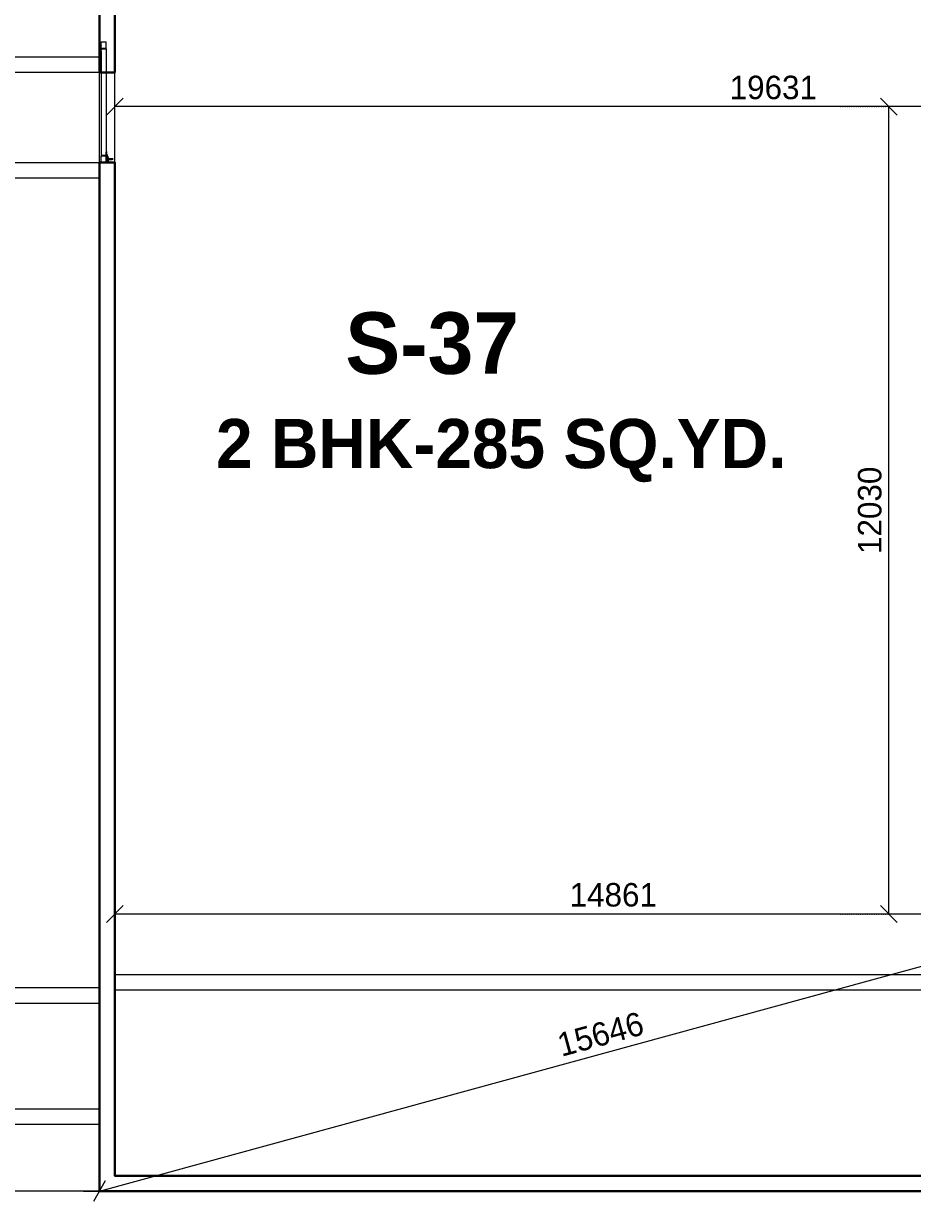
# Model space of a CAD drawing. Header units: metres. Extents: x 5205117 to 5948571, y 646915 to 1143748.
# Drawn here: x 5540028 to 5553277, y 670415 to 687966 of the extents above; entities that cross this region are included whole.
import ezdxf

# ---------------------------------------------------------------- set-up
doc = ezdxf.new("R2010")
doc.units = ezdxf.units.M
doc.header["$MEASUREMENT"] = 0
doc.header["$PDMODE"] = 35
doc.header["$PDSIZE"] = 10
for name, pattern in [('CENTER', [2, 1.25, -0.25, 0.25, -0.25]), ('DASHED', [0.75, 0.5, -0.25]), ('DOT2', [0.125, 0, -0.125]), ('HIDDEN', [0.375, 0.25, -0.125])]:
    doc.linetypes.add(name, pattern=pattern)
doc.layers.get('0').update_dxf_attribs({"color": 1, "linetype": 'DASHED', "lineweight": 30})
for name, color, linetype, lineweight in [('A -Text-2', 203, 'Continuous', 0), ('A-Center line', 1, 'CENTER', 9), ('A-Door', 3, 'Continuous', 15), ('A-Elevation 1', 4, 'Continuous', 13), ('A-Elevation 3', 251, 'Continuous', 5), ('A-Hidden', 2, 'HIDDEN', 5), ('dim start point', 10, 'Continuous', 0), ('plot 5', 7, 'Continuous', 30), ('road', 7, 'Continuous', 9)]:
    doc.layers.add(name, color=color, linetype=linetype, lineweight=lineweight)
doc.layers.add('A-GF', color=8, linetype='Continuous', lineweight=0, transparency=0.5)
doc.styles.add('CENTURY GOTHIC', font='GOTHIC.TTF')
doc.styles.get("Standard").update_dxf_attribs({"font": 'GOTHIC.TTF'})
doc.dimstyles.get("Standard").update_dxf_attribs({"dimtxt": 2, "dimasz": 1, "dimexe": 0, "dimexo": 0, "dimgap": 0.1, "dimtad": 1, "dimdsep": 46, "dimtxsty": 'Standard', "dimblk": 'OBLIQUE', "dimcen": 0.1, "dimclrd": 256, "dimclre": 256, "dimclrt": 256, "dimadec": 0, "dimazin": 0, "dimtfac": 1, "dimtofl": 0, "dimtmove": 1, "dimatfit": 2, "dimldrblk": 'OPEN90', "dimfxl": 1, "dimtolj": 1, "dimtzin": 0, "dimlwd": -1, "dimlwe": -1, "dimarcsym": 0})

# ---------------------------------------------------------------- blocks, each defined once
blk = doc.blocks.new('A$C7DF671ED')
at = {"layer": 'A-Door'}
for p, q in [((0, 1800), (74, 1800)), ((0, 1738), (0, 1800)), ((74, 1700), (74, 1800)), ((-8, 1699), (-9, 1698)), ((-9, 1698), (-9, 1697)), ((-9, 1697), (-9, 1696)), ((-9, 1696), (-9, 1695)), ((-9, 1695), (-9, 1693)), ((-9, 1693), (-8, 1693)), ((-7, 1700), (-8, 1699)), ((-7, 1698), (-8, 1698)), ((-8, 1698), (-8, 1698)), ((-8, 1698), (-8, 1697)), ((-8, 1697), (-8, 1697)), ((-8, 1697), (-8, 1697)), ((-8, 1697), (-8, 1697)), ((-8, 1697), (-8, 1696)), ((-8, 1696), (-8, 1696)), ((-8, 1696), (-8, 1695)), ((-8, 1696), (-8, 1696)), ((-8, 1696), (-8, 1696)), ((-8, 1696), (-8, 1696)), ((-8, 1695), (-8, 1695)), ((-8, 1695), (-8, 1695)), ((-8, 1695), (-8, 1695)), ((-8, 1695), (-8, 1694)), ((-8, 1694), (-8, 1694)), ((-8, 1694), (-8, 1694)), ((-7, 1694), (-8, 1694)), ((-8, 1693), (-7, 1692)), ((-6, 1700), (-7, 1700)), ((-6, 1699), (-7, 1699)), ((-7, 1699), (-7, 1698)), ((-7, 1698), (-7, 1698)), ((-7, 1698), (-7, 1698)), ((-7, 1698), (-7, 1698)), ((-7, 1698), (-7, 1698)), ((-7, 1694), (-7, 1693)), ((-7, 1694), (-7, 1694)), ((-7, 1693), (-7, 1693)), ((-7, 1693), (-7, 1693)), ((-7, 1693), (-7, 1693)), ((-7, 1693), (-7, 1693)), ((-7, 1693), (-6, 1693)), ((-7, 1692), (-6, 1691)), ((-5, 1700), (-6, 1700)), ((-6, 1699), (-6, 1699)), ((-5, 1699), (-6, 1699)), ((-6, 1699), (-6, 1699)), ((-6, 1699), (-6, 1699)), ((-6, 1699), (-6, 1699)), ((-6, 1693), (-6, 1692)), ((-6, 1693), (-6, 1693)), ((-6, 1693), (-6, 1693)), ((-6, 1693), (-6, 1693)), ((-6, 1692), (-5, 1692)), ((-6, 1691), (-5, 1691)), ((-5, 1738), (0, 1738)), ((-5, 1738), (-5, 1733)), ((-5, 1733), (0, 1733)), ((-5, 1733), (-5, 1723)), ((-5, 1723), (0, 1723)), ((-5, 1723), (-5, 1718)), ((-5, 1718), (0, 1718)), ((-5, 1709), (-5, 1718)), ((-5, 1709), (0, 1709)), ((-5, 1709), (-5, 1700)), ((-5, 1700), (0, 1700)), ((-3, 1700), (-5, 1700)), ((-4, 1699), (-5, 1699)), ((-5, 1699), (-5, 1699)), ((-5, 1699), (-5, 1699)), ((-5, 1699), (-5, 1699)), ((-5, 1692), (-5, 1692)), ((-5, 1692), (-5, 1692)), ((-5, 1692), (-5, 1692)), ((-5, 1692), (-4, 1692)), ((-5, 1691), (-3, 1691)), ((-5, 1691), (-5, 1683)), ((0, 1691), (-5, 1691)), ((0, 1683), (-5, 1683)), ((-5, 1683), (-5, 1674)), ((0, 1674), (-5, 1674)), ((-5, 1674), (-5, 1668)), ((0, 1668), (-5, 1668)), ((-5, 1668), (-5, 1659)), ((0, 1659), (-5, 1659)), ((-5, 1659), (-5, 1654)), ((0, 1654), (-5, 1654)), ((-4, 1699), (-4, 1699)), ((-4, 1699), (-4, 1699)), ((-4, 1699), (-4, 1699)), ((-3, 1699), (-4, 1699)), ((-4, 1699), (-4, 1699)), ((-4, 1692), (-3, 1693)), ((-4, 1692), (-4, 1692)), ((-4, 1692), (-4, 1692)), ((-4, 1692), (-4, 1692)), ((-2, 1700), (-3, 1700)), ((-3, 1699), (-3, 1699)), ((-3, 1699), (-3, 1699)), ((-2, 1698), (-3, 1699)), ((-3, 1699), (-3, 1699)), ((-3, 1699), (-3, 1699)), ((-3, 1693), (-3, 1693)), ((-3, 1693), (-3, 1693)), ((-3, 1693), (-3, 1693)), ((-3, 1693), (-3, 1693)), ((-3, 1693), (-2, 1693)), ((-3, 1691), (-2, 1692)), ((-1, 1699), (-2, 1700)), ((-2, 1697), (-2, 1698)), ((-2, 1698), (-2, 1698)), ((-2, 1698), (-2, 1698)), ((-2, 1698), (-2, 1698)), ((-2, 1698), (-2, 1698)), ((-2, 1698), (-2, 1698)), ((-1, 1697), (-2, 1697)), ((-2, 1694), (-1, 1695)), ((-2, 1693), (-2, 1694)), ((-2, 1694), (-2, 1694)), ((-2, 1694), (-2, 1694)), ((-2, 1694), (-2, 1694)), ((-2, 1694), (-2, 1694)), ((-2, 1692), (-1, 1693)), ((-2, 1693), (-2, 1693)), ((-2, 1693), (-2, 1693)), ((-1, 1698), (-1, 1699)), ((0, 1697), (-1, 1698)), ((-1, 1696), (-1, 1697)), ((-1, 1697), (-1, 1697)), ((-1, 1697), (-1, 1697)), ((-1, 1697), (-1, 1697)), ((-1, 1696), (-1, 1696)), ((-1, 1696), (-1, 1696)), ((-1, 1695), (-1, 1696)), ((-1, 1696), (-1, 1696)), ((-1, 1693), (0, 1695)), ((-1, 1695), (-1, 1695)), ((-1, 1695), (-1, 1695)), ((-1, 1695), (-1, 1695)), ((-1, 1695), (-1, 1695)), ((-1, 1693), (-1, 1693)), ((0, 1738), (0, 1733)), ((0, 1723), (0, 1733)), ((0, 1718), (0, 1723)), ((0, 1709), (0, 1718)), ((0, 1700), (0, 1709)), ((74, 1700), (0, 1700)), ((0, 1696), (0, 1700)), ((0, 1696), (0, 1697)), ((0, 1695), (0, 1696)), ((0, 1693), (0, 1696)), ((0, 1691), (0, 1693)), ((0, 1691), (74, 1691)), ((0, 1683), (0, 1691)), ((0, 1683), (0, 1674)), ((0, 1668), (0, 1674)), ((0, 1659), (0, 1668)), ((0, 1654), (0, 1659)), ((0, 1654), (0, 109)), ((74, 1691), (74, 165)), ((0, 109), (74, 109)), ((0, 0), (0, 100)), ((0, 100), (74, 100)), ((74, 0), (0, 0)), ((81, 165), (74, 165)), ((74, 165), (74, 156)), ((81, 156), (74, 156)), ((74, 118), (74, 156)), ((74, 118), (75, 118)), ((74, 118), (74, 118)), ((74, 118), (74, 118)), ((74, 118), (74, 118)), ((74, 118), (74, 118)), ((74, 118), (74, 118)), ((75, 118), (74, 118)), ((74, 118), (74, 112)), ((81, 112), (74, 112)), ((74, 109), (74, 112)), ((78, 102), (74, 109)), ((74, 109), (74, 109)), ((74, 109), (74, 109)), ((74, 67), (74, 100)), ((74, 67), (79, 67)), ((74, 39), (74, 67)), ((74, 0), (74, 39)), ((74, 39), (79, 39)), ((81, 118), (75, 118)), ((81, 95), (78, 102)), ((82, 113), (79, 118)), ((79, 67), (79, 60)), ((79, 60), (91, 60)), ((79, 48), (79, 56)), ((92, 56), (79, 56)), ((79, 55), (79, 55)), ((79, 55), (79, 55)), ((79, 51), (79, 55)), ((79, 51), (79, 55)), ((79, 55), (79, 55)), ((81, 55), (79, 55)), ((79, 51), (79, 51)), ((79, 51), (79, 51)), ((79, 51), (79, 51)), ((79, 51), (80, 51)), ((93, 48), (79, 48)), ((79, 39), (79, 45)), ((79, 45), (93, 45)), ((80, 51), (81, 51)), ((80, 51), (80, 51)), ((80, 51), (80, 51)), ((81, 165), (81, 156)), ((81, 156), (81, 123)), ((86, 125), (81, 123)), ((81, 123), (81, 118)), ((81, 112), (81, 118)), ((84, 88), (81, 95)), ((81, 55), (82, 55)), ((81, 55), (81, 55)), ((81, 51), (82, 51)), ((81, 51), (81, 51)), ((81, 51), (81, 51)), ((86, 106), (82, 113)), ((82, 55), (83, 55)), ((82, 55), (82, 55)), ((82, 51), (82, 51)), ((82, 51), (83, 51)), ((83, 55), (84, 55)), ((83, 51), (84, 51)), ((87, 81), (84, 88)), ((84, 55), (86, 55)), ((84, 55), (84, 55)), ((84, 51), (86, 51)), ((84, 51), (84, 51)), ((90, 118), (86, 125)), ((89, 99), (86, 106)), ((86, 55), (87, 55)), ((86, 55), (86, 55)), ((86, 51), (86, 51)), ((86, 51), (87, 51)), ((89, 73), (87, 81)), ((87, 55), (88, 55)), ((87, 51), (88, 51)), ((88, 55), (89, 55)), ((88, 55), (88, 55)), ((88, 51), (89, 51)), ((88, 51), (88, 51)), ((92, 91), (89, 99)), ((90, 66), (89, 73)), ((89, 55), (89, 51)), ((89, 55), (90, 55)), ((89, 51), (90, 51)), ((89, 12), (90, 17)), ((89, 12), (90, 8)), ((94, 110), (90, 118)), ((91, 60), (90, 66)), ((90, 55), (91, 55)), ((90, 55), (90, 55)), ((90, 55), (90, 55)), ((91, 51), (90, 51)), ((90, 51), (90, 51)), ((90, 51), (90, 51)), ((90, 17), (92, 20)), ((92, 5), (90, 8)), ((91, 60), (110, 60)), ((91, 55), (91, 55)), ((92, 55), (91, 55)), ((92, 51), (91, 51)), ((91, 51), (91, 51)), ((95, 83), (92, 91)), ((92, 56), (93, 56)), ((92, 55), (92, 56)), ((92, 55), (92, 55)), ((94, 55), (92, 55)), ((92, 55), (92, 55)), ((93, 51), (92, 55)), ((92, 51), (92, 51)), ((93, 51), (92, 51)), ((92, 20), (94, 22)), ((95, 2), (92, 5)), ((93, 56), (94, 56)), ((93, 50), (93, 51)), ((94, 51), (93, 51)), ((93, 48), (93, 50)), ((93, 48), (111, 48)), ((93, 43), (93, 45)), ((93, 45), (112, 45)), ((94, 35), (93, 43)), ((98, 102), (94, 110)), ((94, 56), (95, 56)), ((94, 51), (94, 55)), ((95, 55), (94, 55)), ((94, 55), (94, 55)), ((94, 55), (94, 55)), ((94, 55), (94, 55)), ((95, 51), (94, 51)), ((94, 51), (94, 51)), ((94, 51), (94, 51)), ((94, 51), (94, 51)), ((94, 22), (94, 35)), ((94, 22), (95, 23)), ((94, 17), (94, 22)), ((112, 17), (94, 17)), ((97, 75), (95, 83)), ((95, 56), (96, 56)), ((97, 55), (95, 55)), ((97, 51), (95, 51)), ((95, 23), (98, 25)), ((98, 0), (95, 2)), ((96, 56), (96, 56)), ((96, 56), (96, 56)), ((96, 56), (96, 56)), ((97, 56), (96, 56)), ((99, 68), (97, 75)), ((97, 56), (99, 56)), ((97, 55), (97, 55)), ((98, 55), (97, 55)), ((97, 55), (97, 55)), ((97, 51), (97, 51)), ((98, 51), (97, 51)), ((97, 51), (97, 51)), ((101, 94), (98, 102)), ((98, 55), (98, 55)), ((99, 55), (98, 55)), ((98, 51), (98, 51)), ((98, 51), (99, 51)), ((103, 26), (98, 25)), ((101, 60), (99, 68)), ((99, 56), (99, 56)), ((102, 56), (99, 56)), ((100, 55), (99, 55)), ((99, 51), (100, 51)), ((100, 55), (100, 51)), ((100, 55), (100, 55)), ((100, 55), (100, 55)), ((100, 55), (100, 55)), ((100, 55), (100, 55)), ((100, 55), (111, 55)), ((100, 51), (100, 51)), ((100, 51), (100, 51)), ((100, 51), (100, 51)), ((100, 51), (100, 51)), ((111, 51), (100, 51)), ((104, 86), (101, 94)), ((102, 51), (101, 56)), ((102, 56), (103, 56)), ((102, 48), (102, 51)), ((102, 43), (102, 45)), ((103, 35), (102, 43)), ((103, 56), (111, 56)), ((103, 35), (103, 17)), ((107, 25), (103, 26)), ((107, 78), (104, 86)), ((109, 69), (107, 78)), ((111, 23), (107, 25)), ((107, 0), (111, 2)), ((110, 61), (109, 69)), ((110, 60), (110, 61)), ((110, 60), (163, 60)), ((111, 55), (111, 56)), ((111, 56), (163, 56)), ((113, 55), (111, 55)), ((111, 55), (111, 55)), ((111, 52), (111, 55)), ((111, 51), (111, 52)), ((113, 51), (111, 51)), ((111, 51), (111, 51)), ((111, 48), (111, 51)), ((111, 48), (163, 48)), ((112, 22), (111, 23)), ((111, 2), (114, 5)), ((112, 44), (112, 45)), ((112, 45), (163, 45)), ((112, 35), (112, 44)), ((112, 22), (112, 35)), ((114, 20), (112, 22)), ((112, 21), (112, 22)), ((112, 17), (112, 19)), ((115, 55), (113, 55)), ((115, 51), (113, 51)), ((115, 17), (114, 20)), ((114, 5), (115, 8)), ((115, 55), (115, 55)), ((115, 55), (115, 51)), ((115, 55), (115, 55)), ((115, 55), (115, 55)), ((115, 55), (115, 55)), ((116, 55), (115, 55)), ((115, 51), (115, 51)), ((116, 51), (115, 51)), ((115, 51), (115, 51)), ((115, 51), (115, 51)), ((115, 51), (115, 51)), ((115, 17), (116, 12)), ((115, 8), (116, 12)), ((116, 55), (116, 55)), ((116, 55), (116, 51)), ((116, 55), (116, 55)), ((116, 55), (116, 55)), ((117, 55), (116, 55)), ((116, 51), (116, 51)), ((116, 51), (116, 51)), ((116, 51), (116, 51)), ((117, 51), (116, 51)), ((141, 55), (117, 55)), ((117, 51), (149, 51)), ((141, 55), (141, 55)), ((149, 55), (141, 55)), ((149, 55), (149, 51)), ((153, 55), (149, 55)), ((157, 51), (149, 51)), ((153, 55), (153, 55)), ((157, 55), (153, 55)), ((157, 51), (157, 55)), ((157, 55), (163, 55)), ((157, 51), (163, 51)), ((163, 60), (163, 60)), ((163, 60), (164, 60)), ((163, 60), (163, 60)), ((163, 56), (163, 55)), ((163, 55), (163, 51)), ((163, 55), (166, 55)), ((163, 51), (163, 48)), ((163, 51), (166, 51)), ((163, 45), (163, 45)), ((163, 45), (163, 45)), ((163, 45), (164, 45)), ((164, 60), (164, 59)), ((164, 59), (165, 59)), ((164, 59), (164, 59)), ((164, 45), (165, 46)), ((164, 45), (164, 45)), ((164, 45), (164, 45)), ((165, 59), (165, 59)), ((165, 59), (165, 58)), ((165, 58), (165, 58)), ((165, 58), (165, 58)), ((165, 58), (166, 57)), ((165, 47), (166, 47)), ((165, 46), (165, 47)), ((165, 47), (165, 47)), ((165, 46), (165, 46)), ((165, 46), (165, 46)), ((166, 57), (166, 57)), ((166, 57), (166, 55)), ((166, 55), (166, 51)), ((166, 55), (167, 55)), ((166, 51), (166, 48)), ((166, 51), (167, 51)), ((166, 48), (166, 47)), ((167, 55), (167, 55)), ((167, 55), (167, 51)), ((167, 55), (167, 55)), ((167, 55), (167, 55)), ((171, 55), (167, 55)), ((167, 51), (167, 51)), ((167, 51), (167, 51)), ((167, 51), (167, 51)), ((167, 51), (176, 51)), ((172, 55), (171, 55)), ((172, 55), (173, 55)), ((173, 55), (173, 55)), ((175, 55), (173, 55)), ((176, 55), (175, 55)), ((175, 55), (175, 55)), ((176, 55), (176, 51)), ((178, 55), (176, 55)), ((176, 55), (176, 55)), ((178, 51), (176, 51)), ((178, 55), (179, 55)), ((179, 51), (178, 51)), ((179, 55), (180, 55)), ((180, 51), (179, 51)), ((180, 55), (180, 55)), ((180, 55), (180, 55)), ((180, 55), (181, 55)), ((180, 51), (180, 51)), ((180, 51), (180, 51)), ((181, 51), (180, 51)), ((181, 55), (181, 55)), ((181, 51), (181, 55)), ((181, 51), (181, 51)), ((98, 0), (103, -1)), ((107, 0), (103, -1))]:
    blk.add_line(p, q, dxfattribs=at)
blk = doc.blocks.new('A$Cda8b4320')
at = {"layer": 'A-Elevation 1', "ltscale": 0.5}
blk.add_lwpolyline([(-197327, -12730), (-182227, -12730), (-182227, -12500), (-197557, -12500)], dxfattribs=at)
blk.add_lwpolyline([(-180887, -12500), (-174664, -12500), (-174664, -15000), (-172077, -15000), (-172077, -15230), (-174894, -15230), (-174894, -12730), (-180887, -12730)], close=True, dxfattribs=at)
at = {"layer": 'A-Elevation 3', "ltscale": 5}
for p, q in [((-182229, -12500), (-180889, -12500)), ((-182229, -12730), (-180889, -12730))]:
    blk.add_line(p, q, dxfattribs=at)
for points in [[(-196559, -3770), (-196559, -12500)], [(-194529, -12500), (-194529, -11000), (-182459, -11000), (-182459, -12500)], [(-180659, -12500), (-180659, -11000), (-172309, -11000), (-172309, -15000)]]:
    blk.add_lwpolyline(points, dxfattribs=at)
at = {"layer": 'A-Hidden', "ltscale": 5}
for points in [[(-194529, 0), (-194529, -4000), (-196329, -4000), (-196329, -12500)], [(-194759, -12500), (-194759, -10770), (-182229, -10770), (-182229, -12500)], [(-180889, -12500), (-180889, -10770), (-172079, -10770), (-172079, -15000)]]:
    blk.add_lwpolyline(points, dxfattribs=at)
at = {"layer": 'A-Door', "rotation": 270}
blk.add_blockref('A$C7DF671ED', (-182229, -12525), dxfattribs=at)
blk = doc.blocks.new('jhdbdjh')
at = {"layer": 'A-GF', "ltscale": 10}
for points in [[(5541388, 673798), (5556249, 673798)], [(5541388, 673568), (5556249, 673568)]]:
    blk.add_lwpolyline(points, dxfattribs=at)
blk = doc.blocks.new('_Oblique')
at = {"color": 0, "linetype": 'ByBlock', "lineweight": -2}
blk.add_line((-0.5, -0.5), (0.5, 0.5), dxfattribs=at)
blk = doc.blocks.new('*D1008')
at = {"layer": 'Defpoints', "color": 0, "ltscale": 5, "transparency": 16777216}
for p in [(5541388, 693347), (5541388, 693347), (5561019, 686728)]:
    blk.add_point(p, dxfattribs=at)
at = {"layer": 'dim start point', "linetype": 'DOT2', "ltscale": 5, "transparency": 16777216}
for p, q in [((5541388, 693347), (5541388, 693347)), ((5561019, 686728), (5561019, 686728))]:
    blk.add_line(p, q, dxfattribs=at)
at = {"layer": 'dim start point', "color": 1, "ltscale": 5, "transparency": 16777216}
blk.add_line((5561019, 686728), (5541388, 693347), dxfattribs=at)
at = {"layer": 'dim start point', "color": 1, "ltscale": 5, "transparency": 16777216, "xscale": 250, "yscale": 250, "zscale": 250}
for p, rotation in [((5541388, 693347), 161.3677281017168), ((5561019, 686728), 341.3677281017168)]:
    blk.add_blockref('_Oblique', p, dxfattribs=dict(at, rotation=rotation))
at = {"layer": 'dim start point', "color": 1, "ltscale": 5, "transparency": 16777216, "insert": (5551294, 690306), "char_height": 350, "attachment_point": 5, "rotation": 341.3677}
blk.add_mtext('\\A1;20716', dxfattribs=at)
blk = doc.blocks.new('_Open90')
at = {"color": 0, "linetype": 'ByBlock', "lineweight": -2}
for p, q in [((0, 0), (-1, 0)), ((-0.5, 0.5), (0, 0)), ((0, 0), (-0.5, -0.5))]:
    blk.add_line(p, q, dxfattribs=at)
blk = doc.blocks.new('*D1010')
at = {"layer": 'Defpoints', "color": 0, "ltscale": 5, "transparency": 16777216}
for p in [(5541388, 686728), (5541388, 686650), (5561019, 686650)]:
    blk.add_point(p, dxfattribs=at)
at = {"layer": 'dim start point', "linetype": 'DOT2', "ltscale": 5, "transparency": 16777216}
for p, q in [((5541388, 686650), (5541388, 686728)), ((5561019, 686650), (5561019, 686728))]:
    blk.add_line(p, q, dxfattribs=at)
at = {"layer": 'dim start point', "color": 1, "ltscale": 5, "transparency": 16777216}
blk.add_line((5561019, 686728), (5541388, 686728), dxfattribs=at)
at = {"layer": 'dim start point', "color": 1, "ltscale": 5, "transparency": 16777216, "xscale": 250, "yscale": 250, "zscale": 250, "rotation": 180}
blk.add_blockref('_Oblique', (5541388, 686728), dxfattribs=at)
at = {"layer": 'dim start point', "color": 1, "ltscale": 5, "transparency": 16777216, "xscale": 250, "yscale": 250, "zscale": 250}
blk.add_blockref('_Oblique', (5561019, 686728), dxfattribs=at)
at = {"layer": 'dim start point', "color": 1, "ltscale": 5, "transparency": 16777216, "insert": (5551203, 687012), "char_height": 350, "attachment_point": 5}
blk.add_mtext('\\A1;19631', dxfattribs=at)
blk = doc.blocks.new('*D1018')
at = {"layer": 'Defpoints', "color": 0, "ltscale": 5, "transparency": 16777216}
for p in [(5556249, 674699), (5556249, 674698), (5541158, 670568)]:
    blk.add_point(p, dxfattribs=at)
at = {"layer": 'dim start point', "color": 1, "ltscale": 5, "transparency": 16777216}
blk.add_line((5541158, 670569), (5556249, 674699), dxfattribs=at)
at = {"layer": 'dim start point', "linetype": 'DOT2', "ltscale": 5, "transparency": 16777216}
for p, q in [((5556249, 674698), (5556249, 674699)), ((5541158, 670568), (5541158, 670569))]:
    blk.add_line(p, q, dxfattribs=at)
at = {"layer": 'dim start point', "color": 1, "ltscale": 5, "transparency": 16777216, "xscale": 250, "yscale": 250, "zscale": 250}
for p, rotation in [((5556249, 674699), 15.30561635862963), ((5541158, 670569), 195.3056163586296)]:
    blk.add_blockref('_Oblique', p, dxfattribs=dict(at, rotation=rotation))
at = {"layer": 'dim start point', "color": 1, "ltscale": 5, "transparency": 16777216, "insert": (5548628, 672907), "char_height": 350, "attachment_point": 5, "rotation": 15.3056}
blk.add_mtext('\\A1;15646', dxfattribs=at)
blk = doc.blocks.new('*D1020')
at = {"layer": 'Defpoints', "color": 0, "ltscale": 5, "transparency": 16777216}
for p in [(5541388, 675027), (5556249, 675027), (5541388, 674698)]:
    blk.add_point(p, dxfattribs=at)
at = {"layer": 'dim start point', "linetype": 'DOT2', "ltscale": 5, "transparency": 16777216}
for p, q in [((5541388, 675027), (5541388, 674698)), ((5556249, 675027), (5556249, 674698))]:
    blk.add_line(p, q, dxfattribs=at)
at = {"layer": 'dim start point', "color": 1, "ltscale": 5, "transparency": 16777216}
blk.add_line((5556249, 674698), (5541388, 674698), dxfattribs=at)
at = {"layer": 'dim start point', "color": 1, "ltscale": 5, "transparency": 16777216, "xscale": 250, "yscale": 250, "zscale": 250, "rotation": 180}
blk.add_blockref('_Oblique', (5541388, 674698), dxfattribs=at)
at = {"layer": 'dim start point', "color": 1, "ltscale": 5, "transparency": 16777216, "xscale": 250, "yscale": 250, "zscale": 250}
blk.add_blockref('_Oblique', (5556249, 674698), dxfattribs=at)
at = {"layer": 'dim start point', "color": 1, "ltscale": 5, "transparency": 16777216, "insert": (5548818, 674982), "char_height": 350, "attachment_point": 5}
blk.add_mtext('\\A1;14861', dxfattribs=at)
blk = doc.blocks.new('*D1021')
at = {"layer": 'Defpoints', "color": 0, "ltscale": 5, "transparency": 16777216}
for p in [(5552176, 686728), (5552926, 686728), (5552176, 674698)]:
    blk.add_point(p, dxfattribs=at)
at = {"layer": 'dim start point', "linetype": 'DOT2', "ltscale": 5, "transparency": 16777216}
for p, q in [((5552176, 686728), (5552926, 686728)), ((5552176, 674698), (5552926, 674698))]:
    blk.add_line(p, q, dxfattribs=at)
at = {"layer": 'dim start point', "color": 1, "ltscale": 5, "transparency": 16777216}
blk.add_line((5552926, 674698), (5552926, 686728), dxfattribs=at)
at = {"layer": 'dim start point', "color": 1, "ltscale": 5, "transparency": 16777216, "xscale": 250, "yscale": 250, "zscale": 250}
for p, rotation in [((5552926, 686728), 90), ((5552926, 674698), 270)]:
    blk.add_blockref('_Oblique', p, dxfattribs=dict(at, rotation=rotation))
at = {"layer": 'dim start point', "color": 1, "ltscale": 5, "transparency": 16777216, "insert": (5552642, 680713), "char_height": 350, "attachment_point": 5, "rotation": 90}
blk.add_mtext('\\A1;12030', dxfattribs=at)

msp = doc.modelspace()

# ---------------------------------------------------------------- linework, layer by layer
at = {"layer": 'A-Center line', "ltscale": 250}
msp.add_line((5540919.2, 670567.8), (5597931.6, 670567.8), dxfattribs=at)
at = {"layer": 'plot 5'}
msp.add_lwpolyline([(5595593.8, 689347.8), (5595593.8, 693231.6), (5541387.9, 693231.6), (5541387.9, 687237.8), (5541157.9, 687237.8), (5541157.9, 693461.6), (5541387.9, 693461.6), (5595823.8, 693461.6), (5595823.8, 693231.6), (5595823.8, 689347.8)], dxfattribs=at)
msp.add_lwpolyline([(5595552.7, 674927.8), (5595782.7, 674927.8, -0.3771006), (5590823.8, 670567.8), (5541387.9, 670567.8), (5541157.9, 670567.8), (5541157.9, 685897.8), (5541387.9, 685897.8), (5541387.9, 670797.8), (5590823.8, 670797.8, 0.3753239), (5595550.7, 674927.8)], format="xyb", dxfattribs=at)
at = {"layer": 'road', "ltscale": 0.5}
for p, q in [((5541158, 670567.8), (5541158, 693346.6)), ((5590824.1, 670567.8), (5481491.9, 670567.8))]:
    msp.add_line(p, q, dxfattribs=at)

# ---------------------------------------------------------------- block references
at = {"color": 2, "ltscale": 5, "rotation": 90}
msp.add_blockref('A$Cda8b4320', (5528657.9, 868125.3), dxfattribs=at)
at = {"layer": 'dim start point', "color": 12}
msp.add_blockref('jhdbdjh', (0, 0), dxfattribs=at)

# ---------------------------------------------------------------- texts
at = {"layer": 'A -Text-2', "width": 20390.398, "attachment_point": 5, "style": 'CENTURY GOTHIC'}
for s, insert, char_height in [('{\\fCentury Gothic|b1|i0|c0|p34;\\H0.91667x;S-37}', (5546119.1, 683198), 1000), ('{\\fCentury Gothic|b1|i0|c0|p34;\\H0.91667x;2 BHK-285 SQ.YD.}', (5547147.3, 681603.3), 800)]:
    msp.add_mtext(s, dxfattribs=dict(at, insert=insert, char_height=char_height))

# ---------------------------------------------------------------- dimensions: what is measured, and where the dimension line sits
at = {"layer": 'dim start point', "color": 12, "ltscale": 5}
for p1, p2, distance, picture, middle in [((5561018.8, 686727.8), (5541388.2, 693346.6), 0, '*D1008', (5551294.2, 690306.1)), ((5561018.8, 686650.3), (5541387.9, 686650.3), -77.5, '*D1010', (5551203.3, 687011.6)), ((5541157.9, 670567.8), (5556248.8, 674697.8), 0.8, '*D1018', (5548628.2, 672907.3))]:
    dim = msp.add_aligned_dim(p1=p1, p2=p2, distance=distance, dimstyle='Standard', override={"dimtxt": 350, "dimasz": 250, "dimgap": 100, "dimdec": 0, "dimclrd": 1, "dimclrt": 1, "dimtdec": 0, "dimfxl": 0.1}, dxfattribs=at)
    dim.commit()
    dim.dimension.update_dxf_attribs({"geometry": picture, "text_midpoint": middle})
dim = msp.add_linear_dim(base=(5552925.9, 686727.8), p1=(5552176.4, 674697.8), p2=(5552176.4, 686727.8), angle=90, dimstyle='Standard', override={"dimtxt": 350, "dimasz": 250, "dimgap": 100, "dimdec": 0, "dimclrd": 1, "dimclrt": 1, "dimtdec": 0, "dimfxl": 0.1}, dxfattribs=at)
dim.commit()
dim.dimension.update_dxf_attribs({"geometry": '*D1021', "text_midpoint": (5552642.1, 680712.8)})
dim = msp.add_linear_dim(base=(5541387.9, 674697.8), p1=(5556248.8, 675026.6), p2=(5541387.9, 675026.6), dimstyle='Standard', override={"dimtxt": 350, "dimasz": 250, "dimgap": 100, "dimdec": 0, "dimclrd": 1, "dimclrt": 1, "dimtdec": 0, "dimfxl": 0.1}, dxfattribs=at)
dim.commit()
dim.dimension.update_dxf_attribs({"geometry": '*D1020', "text_midpoint": (5548818.3, 674981.6)})

doc.saveas('drawing.dxf')
